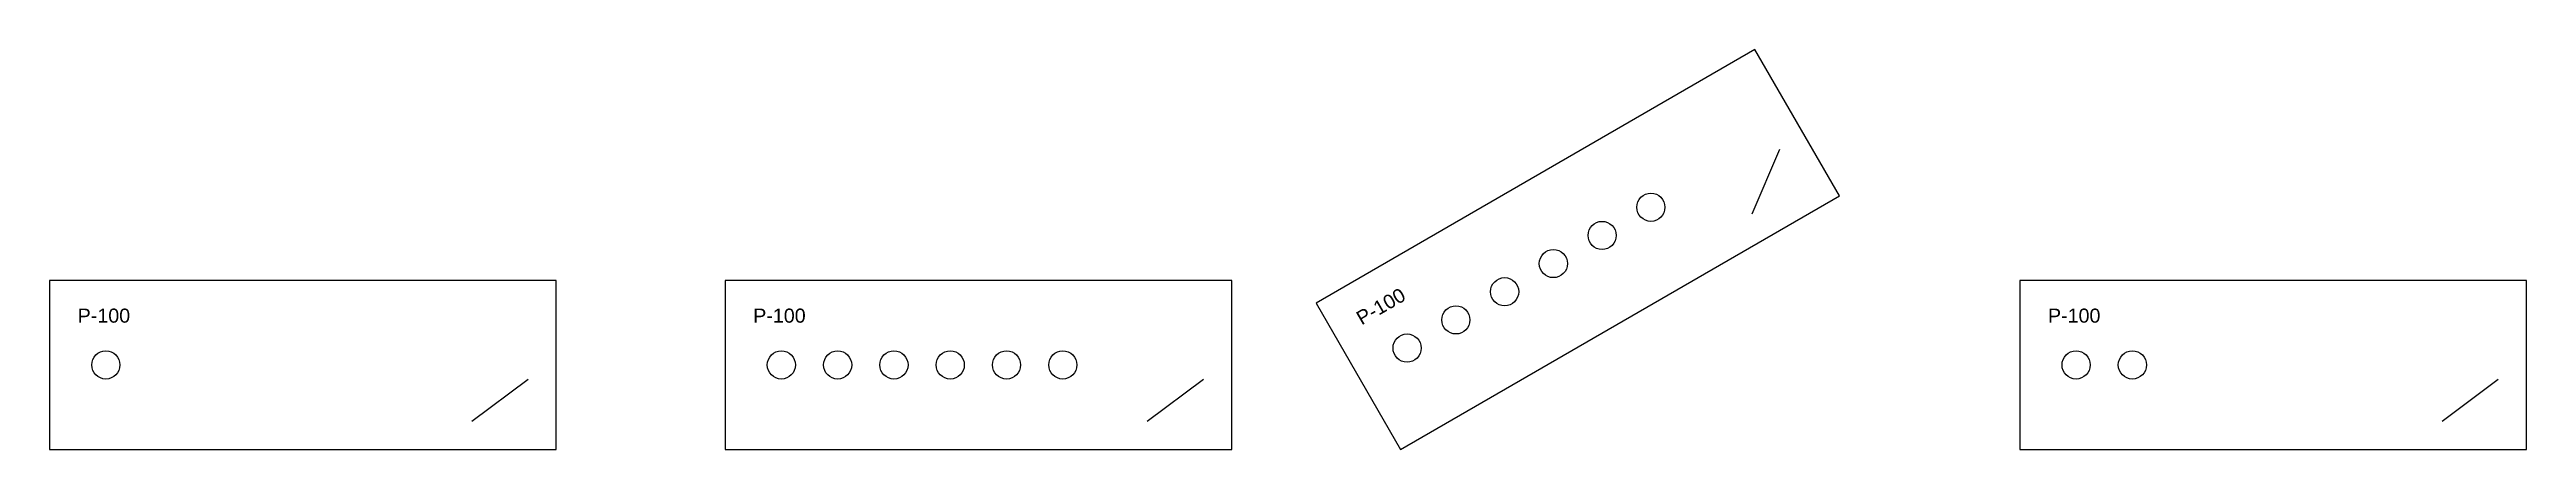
# Model space of a CAD drawing. Header units: inches. Extents: x 0 to 880, y 0 to 142.
import ezdxf

# ---------------------------------------------------------------- set-up
doc = ezdxf.new("R2010")
doc.units = ezdxf.units.IN
doc.header["$MEASUREMENT"] = 0
doc.styles.get("Standard").update_dxf_attribs({"font": 'arial.ttf'})

# ---------------------------------------------------------------- blocks, each defined once
blk = doc.blocks.new('P30_LINEAR_ARRAY')
blk.add_line((150, 10), (170, 25))
blk.add_lwpolyline([(0, 0), (180, 0), (180, 60), (0, 60)], close=True)
blk.add_circle((20, 30), 5)
blk.add_attdef('TAG1', (10, 45), '', height=5)
blk = doc.blocks.new('*U2')
blk.add_line((150, 10), (170, 25))
blk.add_lwpolyline([(0, 0), (180, 0), (180, 60), (0, 60)], close=True)
for centre in [(20, 30), (40, 30), (60, 30), (80, 30), (100, 30), (120, 30)]:
    blk.add_circle(centre, 5)
blk.add_attdef('TAG1', (10, 45), '', height=5)
blk = doc.blocks.new('*U4')
blk.add_line((150, 10), (170, 25))
blk.add_lwpolyline([(0, 0), (180, 0), (180, 60), (0, 60)], close=True)
for centre in [(20, 30), (40, 30)]:
    blk.add_circle(centre, 5)
blk.add_attdef('TAG1', (10, 45), '', height=5)

msp = doc.modelspace()

# ---------------------------------------------------------------- block references
at = {"rotation": 30}
msp.add_blockref('*U2', (480, 0), dxfattribs=at).add_auto_attribs({'TAG1': 'P-100'})
for name, p in [('P30_LINEAR_ARRAY', (0, 0)), ('*U2', (240, 0)), ('*U4', (700, 0))]:
    msp.add_blockref(name, p).add_auto_attribs({'TAG1': 'P-100'})

doc.saveas('drawing.dxf')
